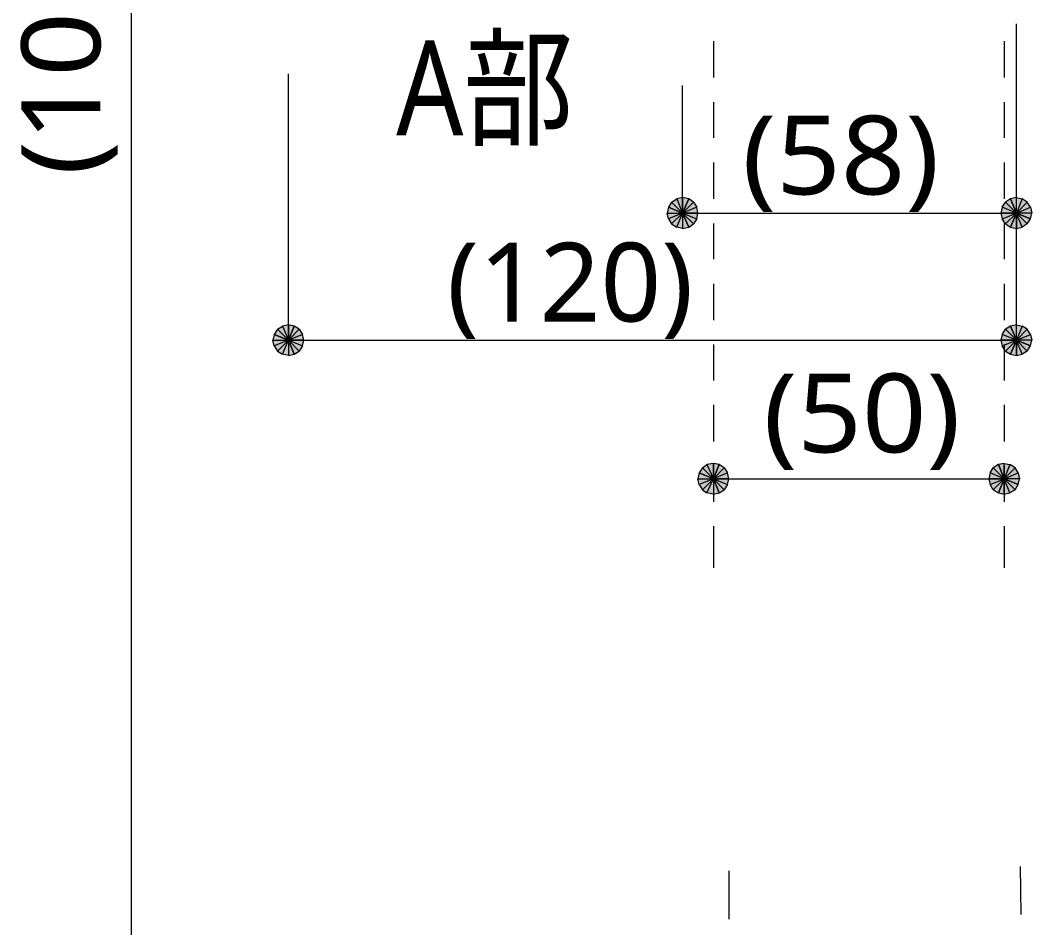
# Model space of a CAD drawing. Header units: millimetres. Extents: x 0 to 420, y 0 to 297.
# Drawn here: x 59.95 to 93.3, y 148.62 to 178.55 of the extents above; entities that cross this region are included whole.
import ezdxf
from ezdxf.enums import TextEntityAlignment as Align

# ---------------------------------------------------------------- set-up
doc = ezdxf.new("R2010")
doc.units = ezdxf.units.MM
doc.styles.add('kst32b', font='NotoSansJP-Variable.ttf')

msp = doc.modelspace()

# ---------------------------------------------------------------- hatches: boundary and pattern name
h = msp.add_hatch(color=7)
h.paths.add_polyline_path([(81.788, 172.699), (81.598, 172.656), (81.788, 172.191), (81.788, 172.699)])
h.paths.add_polyline_path([(81.598, 172.656), (81.788, 172.191), (81.428, 172.551), (81.598, 172.656)])
h.paths.add_polyline_path([(81.788, 172.191), (81.428, 172.551), (81.322, 172.381), (81.788, 172.191)])
for points in [[(82, 172.656), (81.788, 172.699), (81.788, 172.191), (82, 172.656)], [(92.604, 171.725), (92.795, 171.683), (92.795, 172.191), (92.604, 171.725)], [(68.982, 168.465), (68.792, 168.508), (68.792, 168), (68.982, 168.465)], [(92.604, 167.534), (92.795, 167.492), (92.795, 168), (92.604, 167.534)], [(82.995, 163.893), (82.804, 163.936), (82.804, 163.428), (82.995, 163.893)], [(92.202, 162.962), (92.393, 162.92), (92.393, 163.428), (92.202, 162.962)]]:
    msp.add_hatch(color=7).paths.add_polyline_path(points)
h = msp.add_hatch(color=7)
h.paths.add_polyline_path([(82.296, 172.191), (82.254, 172.381), (81.788, 172.191), (82.296, 172.191)])
h.paths.add_polyline_path([(82.254, 172.381), (81.788, 172.191), (82.148, 172.551), (82.254, 172.381)])
h.paths.add_polyline_path([(81.788, 172.191), (82.148, 172.551), (82, 172.656), (81.788, 172.191)])
h = msp.add_hatch(color=7)
h.paths.add_polyline_path([(92.604, 172.656), (92.435, 172.551), (92.795, 172.191), (92.604, 172.656)])
h.paths.add_polyline_path([(92.435, 172.551), (92.795, 172.191), (92.329, 172.381), (92.435, 172.551)])
h.paths.add_polyline_path([(92.795, 172.191), (92.329, 172.381), (92.287, 172.191), (92.795, 172.191)])
h = msp.add_hatch(color=7)
h.paths.add_polyline_path([(93.154, 172.551), (92.985, 172.656), (92.795, 172.191), (93.154, 172.551)])
h.paths.add_polyline_path([(92.985, 172.656), (92.795, 172.191), (92.795, 172.699), (92.985, 172.656)])
h.paths.add_polyline_path([(92.795, 172.191), (92.795, 172.699), (92.604, 172.656), (92.795, 172.191)])
h = msp.add_hatch(color=7)
h.paths.add_polyline_path([(93.26, 172), (93.303, 172.191), (92.795, 172.191), (93.26, 172)])
h.paths.add_polyline_path([(93.303, 172.191), (92.795, 172.191), (93.26, 172.381), (93.303, 172.191)])
h.paths.add_polyline_path([(92.795, 172.191), (93.26, 172.381), (93.154, 172.551), (92.795, 172.191)])
h = msp.add_hatch(color=7)
h.paths.add_polyline_path([(81.322, 172.381), (81.28, 172.191), (81.788, 172.191), (81.322, 172.381)])
h.paths.add_polyline_path([(81.28, 172.191), (81.788, 172.191), (81.322, 172), (81.28, 172.191)])
h.paths.add_polyline_path([(81.788, 172.191), (81.322, 172), (81.428, 171.831), (81.788, 172.191)])
h = msp.add_hatch(color=7)
h.paths.add_polyline_path([(81.428, 171.831), (81.598, 171.725), (81.788, 172.191), (81.428, 171.831)])
h.paths.add_polyline_path([(81.598, 171.725), (81.788, 172.191), (81.788, 171.683), (81.598, 171.725)])
h.paths.add_polyline_path([(81.788, 172.191), (81.788, 171.683), (82, 171.725), (81.788, 172.191)])
h = msp.add_hatch(color=7)
h.paths.add_polyline_path([(82, 171.725), (82.148, 171.831), (81.788, 172.191), (82, 171.725)])
h.paths.add_polyline_path([(82.148, 171.831), (81.788, 172.191), (82.254, 172), (82.148, 171.831)])
h.paths.add_polyline_path([(81.788, 172.191), (82.254, 172), (82.296, 172.191), (81.788, 172.191)])
h = msp.add_hatch(color=7)
h.paths.add_polyline_path([(92.287, 172.191), (92.329, 172), (92.795, 172.191), (92.287, 172.191)])
h.paths.add_polyline_path([(92.329, 172), (92.795, 172.191), (92.435, 171.831), (92.329, 172)])
h.paths.add_polyline_path([(92.795, 172.191), (92.435, 171.831), (92.604, 171.725), (92.795, 172.191)])
h = msp.add_hatch(color=7)
h.paths.add_polyline_path([(92.795, 171.683), (92.985, 171.725), (92.795, 172.191), (92.795, 171.683)])
h.paths.add_polyline_path([(92.985, 171.725), (92.795, 172.191), (93.154, 171.831), (92.985, 171.725)])
h.paths.add_polyline_path([(92.795, 172.191), (93.154, 171.831), (93.26, 172), (92.795, 172.191)])
h = msp.add_hatch(color=7)
h.paths.add_polyline_path([(68.792, 168.508), (68.601, 168.465), (68.792, 168), (68.792, 168.508)])
h.paths.add_polyline_path([(68.601, 168.465), (68.792, 168), (68.432, 168.36), (68.601, 168.465)])
h.paths.add_polyline_path([(68.792, 168), (68.432, 168.36), (68.326, 168.19), (68.792, 168)])
h = msp.add_hatch(color=7)
h.paths.add_polyline_path([(69.3, 168), (69.257, 168.19), (68.792, 168), (69.3, 168)])
h.paths.add_polyline_path([(69.257, 168.19), (68.792, 168), (69.152, 168.36), (69.257, 168.19)])
h.paths.add_polyline_path([(68.792, 168), (69.152, 168.36), (68.982, 168.465), (68.792, 168)])
h = msp.add_hatch(color=7)
h.paths.add_polyline_path([(92.604, 168.465), (92.435, 168.36), (92.795, 168), (92.604, 168.465)])
h.paths.add_polyline_path([(92.435, 168.36), (92.795, 168), (92.329, 168.19), (92.435, 168.36)])
h.paths.add_polyline_path([(92.795, 168), (92.329, 168.19), (92.287, 168), (92.795, 168)])
h = msp.add_hatch(color=7)
h.paths.add_polyline_path([(93.154, 168.36), (92.985, 168.465), (92.795, 168), (93.154, 168.36)])
h.paths.add_polyline_path([(92.985, 168.465), (92.795, 168), (92.795, 168.508), (92.985, 168.465)])
h.paths.add_polyline_path([(92.795, 168), (92.795, 168.508), (92.604, 168.465), (92.795, 168)])
h = msp.add_hatch(color=7)
h.paths.add_polyline_path([(68.326, 168.19), (68.284, 168), (68.792, 168), (68.326, 168.19)])
h.paths.add_polyline_path([(68.284, 168), (68.792, 168), (68.326, 167.809), (68.284, 168)])
h.paths.add_polyline_path([(68.792, 168), (68.326, 167.809), (68.432, 167.64), (68.792, 168)])
h = msp.add_hatch(color=7)
h.paths.add_polyline_path([(93.26, 167.809), (93.303, 168), (92.795, 168), (93.26, 167.809)])
h.paths.add_polyline_path([(93.303, 168), (92.795, 168), (93.26, 168.19), (93.303, 168)])
h.paths.add_polyline_path([(92.795, 168), (93.26, 168.19), (93.154, 168.36), (92.795, 168)])
h = msp.add_hatch(color=7)
h.paths.add_polyline_path([(68.432, 167.64), (68.601, 167.534), (68.792, 168), (68.432, 167.64)])
h.paths.add_polyline_path([(68.601, 167.534), (68.792, 168), (68.792, 167.492), (68.601, 167.534)])
h.paths.add_polyline_path([(68.792, 168), (68.792, 167.492), (68.982, 167.534), (68.792, 168)])
h = msp.add_hatch(color=7)
h.paths.add_polyline_path([(68.982, 167.534), (69.152, 167.64), (68.792, 168), (68.982, 167.534)])
h.paths.add_polyline_path([(69.152, 167.64), (68.792, 168), (69.257, 167.809), (69.152, 167.64)])
h.paths.add_polyline_path([(68.792, 168), (69.257, 167.809), (69.3, 168), (68.792, 168)])
h = msp.add_hatch(color=7)
h.paths.add_polyline_path([(92.287, 168), (92.329, 167.809), (92.795, 168), (92.287, 168)])
h.paths.add_polyline_path([(92.329, 167.809), (92.795, 168), (92.435, 167.64), (92.329, 167.809)])
h.paths.add_polyline_path([(92.795, 168), (92.435, 167.64), (92.604, 167.534), (92.795, 168)])
h = msp.add_hatch(color=7)
h.paths.add_polyline_path([(92.795, 167.492), (92.985, 167.534), (92.795, 168), (92.795, 167.492)])
h.paths.add_polyline_path([(92.985, 167.534), (92.795, 168), (93.154, 167.64), (92.985, 167.534)])
h.paths.add_polyline_path([(92.795, 168), (93.154, 167.64), (93.26, 167.809), (92.795, 168)])
h = msp.add_hatch(color=7)
h.paths.add_polyline_path([(82.804, 163.936), (82.592, 163.893), (82.804, 163.428), (82.804, 163.936)])
h.paths.add_polyline_path([(82.592, 163.893), (82.804, 163.428), (82.444, 163.788), (82.592, 163.893)])
h.paths.add_polyline_path([(82.804, 163.428), (82.444, 163.788), (82.338, 163.618), (82.804, 163.428)])
h = msp.add_hatch(color=7)
h.paths.add_polyline_path([(83.312, 163.428), (83.27, 163.618), (82.804, 163.428), (83.312, 163.428)])
h.paths.add_polyline_path([(83.27, 163.618), (82.804, 163.428), (83.164, 163.788), (83.27, 163.618)])
h.paths.add_polyline_path([(82.804, 163.428), (83.164, 163.788), (82.995, 163.893), (82.804, 163.428)])
h = msp.add_hatch(color=7)
h.paths.add_polyline_path([(92.202, 163.893), (92.033, 163.788), (92.393, 163.428), (92.202, 163.893)])
h.paths.add_polyline_path([(92.033, 163.788), (92.393, 163.428), (91.927, 163.618), (92.033, 163.788)])
h.paths.add_polyline_path([(92.393, 163.428), (91.927, 163.618), (91.885, 163.428), (92.393, 163.428)])
h = msp.add_hatch(color=7)
h.paths.add_polyline_path([(92.752, 163.788), (92.583, 163.893), (92.393, 163.428), (92.752, 163.788)])
h.paths.add_polyline_path([(92.583, 163.893), (92.393, 163.428), (92.393, 163.936), (92.583, 163.893)])
h.paths.add_polyline_path([(92.393, 163.428), (92.393, 163.936), (92.202, 163.893), (92.393, 163.428)])
h = msp.add_hatch(color=7)
h.paths.add_polyline_path([(92.858, 163.237), (92.901, 163.428), (92.393, 163.428), (92.858, 163.237)])
h.paths.add_polyline_path([(92.901, 163.428), (92.393, 163.428), (92.858, 163.618), (92.901, 163.428)])
h.paths.add_polyline_path([(92.393, 163.428), (92.858, 163.618), (92.752, 163.788), (92.393, 163.428)])
h = msp.add_hatch(color=7)
h.paths.add_polyline_path([(82.338, 163.618), (82.296, 163.428), (82.804, 163.428), (82.338, 163.618)])
h.paths.add_polyline_path([(82.296, 163.428), (82.804, 163.428), (82.338, 163.237), (82.296, 163.428)])
h.paths.add_polyline_path([(82.804, 163.428), (82.338, 163.237), (82.444, 163.068), (82.804, 163.428)])
h = msp.add_hatch(color=7)
h.paths.add_polyline_path([(82.444, 163.068), (82.592, 162.962), (82.804, 163.428), (82.444, 163.068)])
h.paths.add_polyline_path([(82.592, 162.962), (82.804, 163.428), (82.804, 162.92), (82.592, 162.962)])
h.paths.add_polyline_path([(82.804, 163.428), (82.804, 162.92), (82.995, 162.962), (82.804, 163.428)])
h = msp.add_hatch(color=7)
h.paths.add_polyline_path([(82.995, 162.962), (83.164, 163.068), (82.804, 163.428), (82.995, 162.962)])
h.paths.add_polyline_path([(83.164, 163.068), (82.804, 163.428), (83.27, 163.237), (83.164, 163.068)])
h.paths.add_polyline_path([(82.804, 163.428), (83.27, 163.237), (83.312, 163.428), (82.804, 163.428)])
h = msp.add_hatch(color=7)
h.paths.add_polyline_path([(91.885, 163.428), (91.927, 163.237), (92.393, 163.428), (91.885, 163.428)])
h.paths.add_polyline_path([(91.927, 163.237), (92.393, 163.428), (92.033, 163.068), (91.927, 163.237)])
h.paths.add_polyline_path([(92.393, 163.428), (92.033, 163.068), (92.202, 162.962), (92.393, 163.428)])
h = msp.add_hatch(color=7)
h.paths.add_polyline_path([(92.393, 162.92), (92.583, 162.962), (92.393, 163.428), (92.393, 162.92)])
h.paths.add_polyline_path([(92.583, 162.962), (92.393, 163.428), (92.752, 163.068), (92.583, 162.962)])
h.paths.add_polyline_path([(92.393, 163.428), (92.752, 163.068), (92.858, 163.237), (92.393, 163.428)])

# ---------------------------------------------------------------- linework, layer by layer
at = {"lineweight": 13}
for points in [[(63.606, 181.229), (63.606, 179.218), (63.606, 94.446), (63.606, 92.456)], [(92.795, 168), (92.795, 178.435)], [(82.804, 177.863), (82.804, 176.657)], [(92.393, 177.863), (92.393, 176.657)], [(68.792, 168), (68.792, 176.784)], [(81.788, 172.191), (81.788, 176.403)], [(82.804, 175.853), (82.804, 174.667)], [(92.393, 175.853), (92.393, 174.667)], [(82.804, 173.863), (82.804, 172.656)], [(92.393, 173.863), (92.393, 172.656)], [(81.788, 172.191), (92.795, 172.191)], [(82.804, 171.852), (82.804, 170.667)], [(92.393, 171.852), (92.393, 170.667)], [(82.804, 169.862), (82.804, 168.656)], [(92.393, 169.862), (92.393, 168.656)], [(68.792, 168), (92.795, 168)], [(82.804, 167.852), (82.804, 166.666)], [(92.393, 167.852), (92.393, 166.666)], [(82.804, 165.862), (82.804, 164.655)], [(92.393, 165.862), (92.393, 164.655)], [(82.804, 163.851), (82.804, 162.666)], [(92.393, 163.851), (92.393, 162.666)], [(82.783, 163.428), (92.393, 163.428)], [(82.804, 161.861), (82.804, 160.486)], [(92.393, 161.861), (92.393, 160.486)], [(83.312, 150.495), (83.312, 148.907)], [(92.922, 150.643), (92.943, 149.056)]]:
    msp.add_lwpolyline(points, dxfattribs=at)
at = {"lineweight": 0}
for points in [[(81.788, 172.191), (81.428, 172.551), (81.322, 172.381)], [(81.598, 172.656), (81.788, 172.191), (81.428, 172.551)], [(81.788, 172.699), (81.598, 172.656), (81.788, 172.191)], [(82, 172.656), (81.788, 172.699), (81.788, 172.191)], [(81.788, 172.191), (82.148, 172.551), (82, 172.656)], [(82.254, 172.381), (81.788, 172.191), (82.148, 172.551)], [(92.435, 172.551), (92.795, 172.191), (92.329, 172.381)], [(92.604, 172.656), (92.435, 172.551), (92.795, 172.191)], [(92.795, 172.191), (92.795, 172.699), (92.604, 172.656)], [(92.985, 172.656), (92.795, 172.191), (92.795, 172.699)], [(93.154, 172.551), (92.985, 172.656), (92.795, 172.191)], [(92.795, 172.191), (93.26, 172.381), (93.154, 172.551)], [(81.322, 172.381), (81.28, 172.191), (81.788, 172.191)], [(81.28, 172.191), (81.788, 172.191), (81.322, 172)], [(81.788, 172.191), (81.322, 172), (81.428, 171.831)], [(81.428, 171.831), (81.598, 171.725), (81.788, 172.191)], [(81.598, 171.725), (81.788, 172.191), (81.788, 171.683)], [(82.296, 172.191), (82.254, 172.381), (81.788, 172.191)], [(81.788, 172.191), (81.788, 171.683), (82, 171.725)], [(82, 171.725), (82.148, 171.831), (81.788, 172.191)], [(82.148, 171.831), (81.788, 172.191), (82.254, 172)], [(81.788, 172.191), (82.254, 172), (82.296, 172.191)], [(92.795, 172.191), (92.329, 172.381), (92.287, 172.191)], [(92.287, 172.191), (92.329, 172), (92.795, 172.191)], [(92.329, 172), (92.795, 172.191), (92.435, 171.831)], [(92.795, 172.191), (92.435, 171.831), (92.604, 171.725)], [(92.604, 171.725), (92.795, 171.683), (92.795, 172.191)], [(93.303, 172.191), (92.795, 172.191), (93.26, 172.381)], [(92.795, 171.683), (92.985, 171.725), (92.795, 172.191)], [(92.985, 171.725), (92.795, 172.191), (93.154, 171.831)], [(92.795, 172.191), (93.154, 171.831), (93.26, 172)], [(93.26, 172), (93.303, 172.191), (92.795, 172.191)], [(68.601, 168.465), (68.792, 168), (68.432, 168.36)], [(68.792, 168.508), (68.601, 168.465), (68.792, 168)], [(68.982, 168.465), (68.792, 168.508), (68.792, 168)], [(68.792, 168), (69.152, 168.36), (68.982, 168.465)], [(92.604, 168.465), (92.435, 168.36), (92.795, 168)], [(92.795, 168), (92.795, 168.508), (92.604, 168.465)], [(92.985, 168.465), (92.795, 168), (92.795, 168.508)], [(93.154, 168.36), (92.985, 168.465), (92.795, 168)], [(68.326, 168.19), (68.284, 168), (68.792, 168)], [(68.792, 168), (68.432, 168.36), (68.326, 168.19)], [(69.257, 168.19), (68.792, 168), (69.152, 168.36)], [(69.3, 168), (69.257, 168.19), (68.792, 168)], [(92.795, 168), (92.329, 168.19), (92.287, 168)], [(92.435, 168.36), (92.795, 168), (92.329, 168.19)], [(92.795, 168), (93.26, 168.19), (93.154, 168.36)], [(93.303, 168), (92.795, 168), (93.26, 168.19)], [(68.284, 168), (68.792, 168), (68.326, 167.809)], [(68.792, 168), (68.326, 167.809), (68.432, 167.64)], [(68.432, 167.64), (68.601, 167.534), (68.792, 168)], [(68.601, 167.534), (68.792, 168), (68.792, 167.492)], [(68.792, 168), (68.792, 167.492), (68.982, 167.534)], [(68.982, 167.534), (69.152, 167.64), (68.792, 168)], [(69.152, 167.64), (68.792, 168), (69.257, 167.809)], [(68.792, 168), (69.257, 167.809), (69.3, 168)], [(92.287, 168), (92.329, 167.809), (92.795, 168)], [(92.329, 167.809), (92.795, 168), (92.435, 167.64)], [(92.795, 168), (92.435, 167.64), (92.604, 167.534)], [(92.604, 167.534), (92.795, 167.492), (92.795, 168)], [(92.795, 167.492), (92.985, 167.534), (92.795, 168)], [(92.985, 167.534), (92.795, 168), (93.154, 167.64)], [(92.795, 168), (93.154, 167.64), (93.26, 167.809)], [(93.26, 167.809), (93.303, 168), (92.795, 168)], [(82.804, 163.428), (82.444, 163.788), (82.338, 163.618)], [(82.592, 163.893), (82.804, 163.428), (82.444, 163.788)], [(82.804, 163.936), (82.592, 163.893), (82.804, 163.428)], [(82.995, 163.893), (82.804, 163.936), (82.804, 163.428)], [(82.804, 163.428), (83.164, 163.788), (82.995, 163.893)], [(83.27, 163.618), (82.804, 163.428), (83.164, 163.788)], [(92.033, 163.788), (92.393, 163.428), (91.927, 163.618)], [(92.202, 163.893), (92.033, 163.788), (92.393, 163.428)], [(92.393, 163.428), (92.393, 163.936), (92.202, 163.893)], [(92.583, 163.893), (92.393, 163.428), (92.393, 163.936)], [(92.752, 163.788), (92.583, 163.893), (92.393, 163.428)], [(92.393, 163.428), (92.858, 163.618), (92.752, 163.788)], [(82.338, 163.618), (82.296, 163.428), (82.804, 163.428)], [(82.296, 163.428), (82.804, 163.428), (82.338, 163.237)], [(82.804, 163.428), (82.338, 163.237), (82.444, 163.068)], [(82.444, 163.068), (82.592, 162.962), (82.804, 163.428)], [(82.592, 162.962), (82.804, 163.428), (82.804, 162.92)], [(83.312, 163.428), (83.27, 163.618), (82.804, 163.428)], [(82.804, 163.428), (82.804, 162.92), (82.995, 162.962)], [(82.995, 162.962), (83.164, 163.068), (82.804, 163.428)], [(83.164, 163.068), (82.804, 163.428), (83.27, 163.237)], [(82.804, 163.428), (83.27, 163.237), (83.312, 163.428)], [(92.393, 163.428), (91.927, 163.618), (91.885, 163.428)], [(91.885, 163.428), (91.927, 163.237), (92.393, 163.428)], [(91.927, 163.237), (92.393, 163.428), (92.033, 163.068)], [(92.393, 163.428), (92.033, 163.068), (92.202, 162.962)], [(92.202, 162.962), (92.393, 162.92), (92.393, 163.428)], [(92.901, 163.428), (92.393, 163.428), (92.858, 163.618)], [(92.393, 162.92), (92.583, 162.962), (92.393, 163.428)], [(92.583, 162.962), (92.393, 163.428), (92.752, 163.068)], [(92.393, 163.428), (92.752, 163.068), (92.858, 163.237)], [(92.858, 163.237), (92.901, 163.428), (92.393, 163.428)]]:
    msp.add_lwpolyline(points, close=True, dxfattribs=at)

# ---------------------------------------------------------------- texts
at = {"style": 'kst32b'}
for s, height, p, p2 in [('(10)', 2.5989, (62.59, 173.44), (62.59, 179.937)), ('A部', 3.1187, (72.348, 174.752), (78.195, 174.752)), ('(58)', 2.5989, (83.757, 172.805), (90.254, 172.805)), ('(120)', 2.5989, (74.02, 168.614), (82.141, 168.614)), ('(50)', 2.5989, (84.455, 164.296), (90.952, 164.296))]:
    msp.add_text(s, height=height, dxfattribs=at).set_placement(p, p2, align=Align.FIT)

doc.saveas('drawing.dxf')
